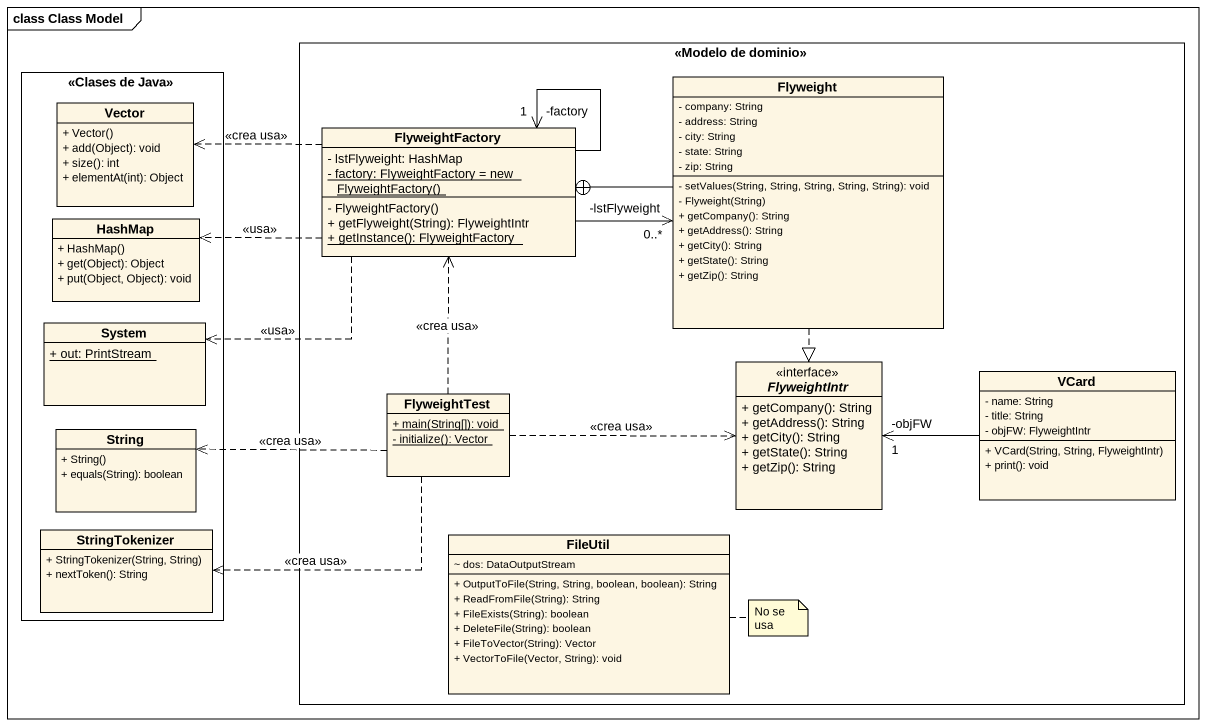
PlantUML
@startuml
mainframe class Class Model
hide circle
hide empty members
skinparam classAttributeIconSize 0
rectangle "<<Modelo de dominio>>" as Modelo_de_dominio {
  class Flyweight {
    - company: String
    - address: String
    - city: String
    - state: String
    - zip: String
    - setValues(String, String, String, String, String): void
    - Flyweight(String)
    + getCompany(): String
    + getAddress(): String
    + getCity(): String
    + getState(): String
    + getZip(): String
  }
  class FlyweightFactory {
    - lstFlyweight: HashMap
    {static} {field} - factory: FlyweightFactory = new FlyweightFactory()
    - FlyweightFactory()
    + getFlyweight(String): FlyweightIntr
    {static} + getInstance(): FlyweightFactory
  }
  interface FlyweightIntr <<interface>> {
    + getCompany(): String
    + getAddress(): String
    + getCity(): String
    + getState(): String
    + getZip(): String
  }
  class VCard {
    - name: String
    - title: String
    - objFW: FlyweightIntr
    + VCard(String, String, FlyweightIntr)
    + print(): void
  }
  class FlyweightTest {
    {static} + main(String[]): void
    {static} - initialize(): Vector
  }
  class FileUtil {
    ~ dos: DataOutputStream
    + OutputToFile(String, String, boolean, boolean): String
    + ReadFromFile(String): String
    + FileExists(String): boolean
    + DeleteFile(String): boolean
    + FileToVector(String): Vector
    + VectorToFile(Vector, String): void
  }
}
rectangle "<<Clases de Java>>" as Clases_de_Java {
  class Vector {
    + Vector()
    + add(Object): void
    + size(): int
    + elementAt(int): Object
  }
  class HashMap {
    + HashMap()
    + get(Object): Object
    + put(Object, Object): void
  }
  class System {
    {static} + out: PrintStream
  }
  class String {
    + String()
    + equals(String): boolean
  }
  class StringTokenizer {
    + StringTokenizer(String, String)
    + nextToken(): String
  }
}
Flyweight -left-+ FlyweightFactory
Flyweight ..|> FlyweightIntr
FlyweightFactory .left.> Vector : <<crea usa>>
FlyweightFactory -right-> "-lstFlyweight\n0..*" Flyweight
FlyweightFactory --> "-factory\n1" FlyweightFactory
FlyweightFactory .left.> HashMap : <<usa>>
FlyweightFactory .left.> System : <<usa>>
VCard -left-> "-objFW\n1" FlyweightIntr
FlyweightTest .up.> FlyweightFactory : <<crea usa>>
FlyweightTest .right.> FlyweightIntr : <<crea usa>>
FlyweightTest .left.> String : <<crea usa>>
FlyweightTest .left.> StringTokenizer : <<crea usa>>
note right of FileUtil : No se usa
@enduml
